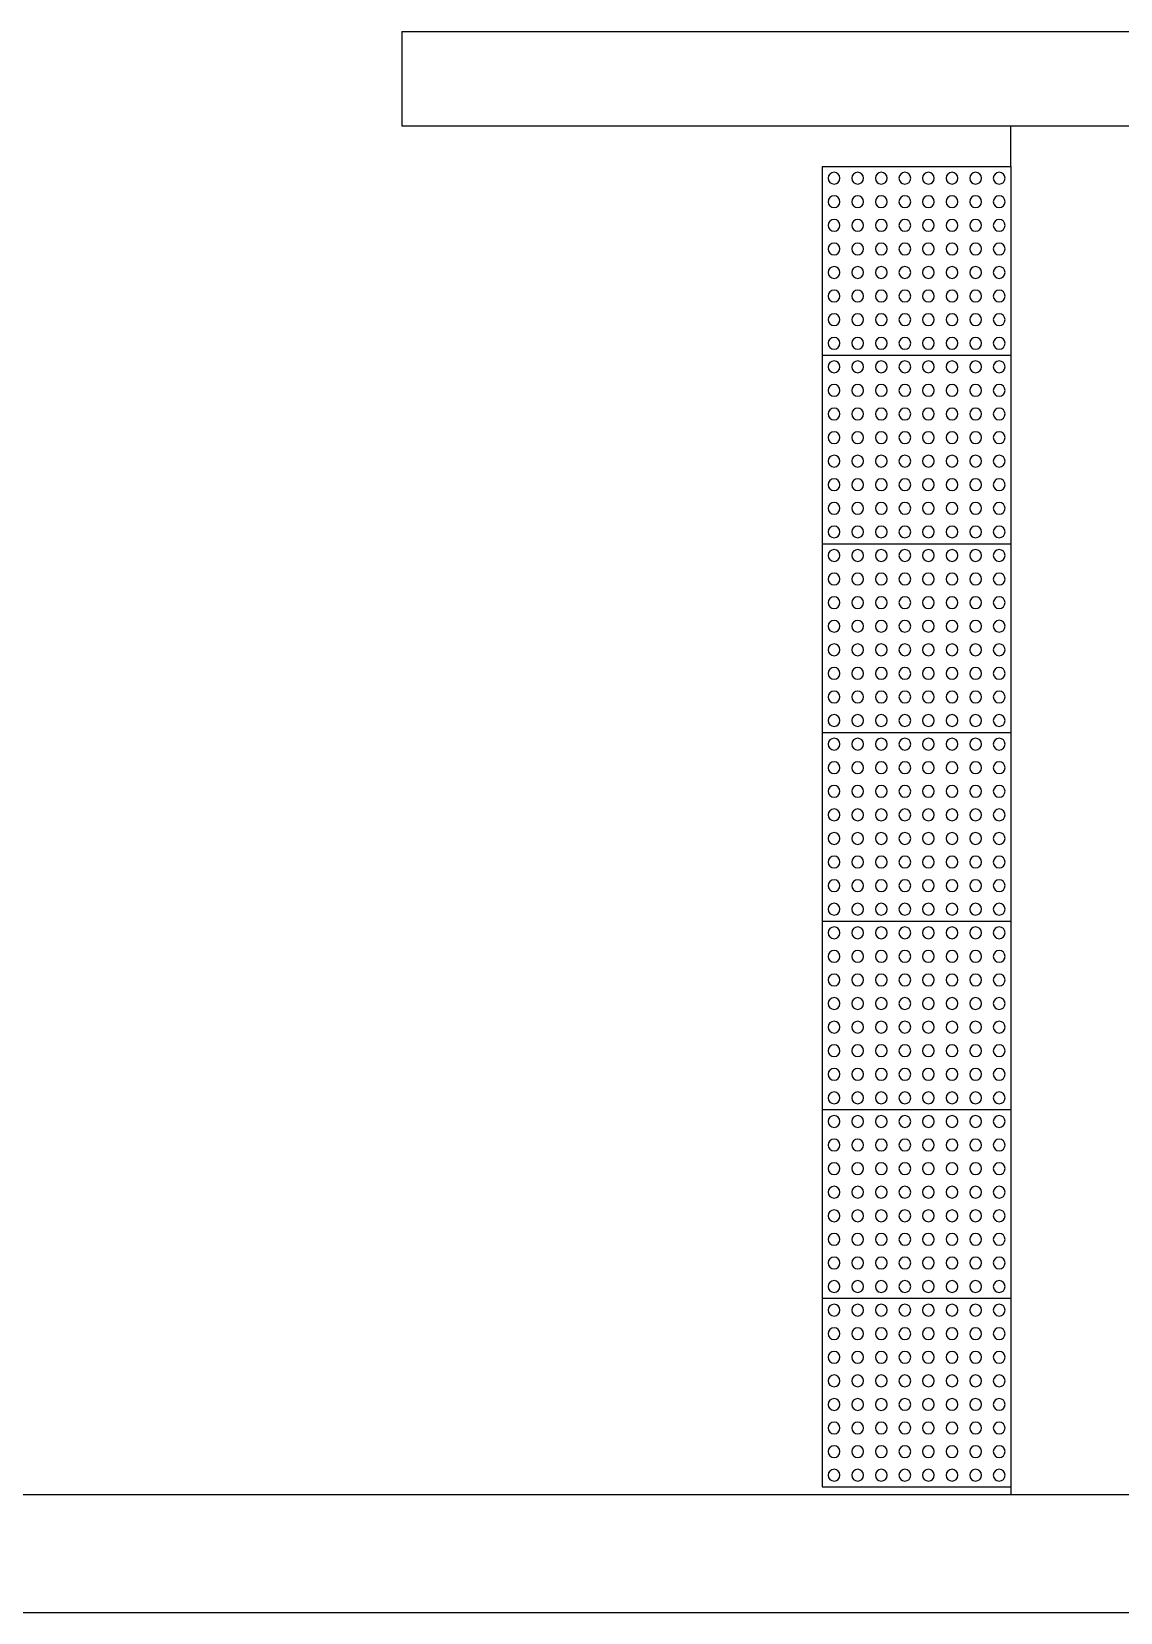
# Model space of a CAD drawing. Header units: millimetres. Extents: x 2308 to 2568, y 1142 to 1238.
# Drawn here: x 2424.848 to 2427.156, y 1211.995 to 1215.346 of the extents above; entities that cross this region are included whole.
import ezdxf

# ---------------------------------------------------------------- set-up
doc = ezdxf.new("R2010")
doc.units = ezdxf.units.MM
doc.layers.add('ALV', color=2, linetype='Continuous')
doc.layers.add('AR-PIS', color=1, linetype='Continuous')

# ---------------------------------------------------------------- blocks, each defined once
blk = doc.blocks.new('piso podotactil')
for p, q in [((1, 1.4), (1, 1)), ((1.4, 1.4), (1, 1.4)), ((1.4, 1.4), (1.4, 1)), ((1.4, 1), (1, 1))]:
    blk.add_line(p, q)
for centre in [(1.025, 1.375), (1.075, 1.375), (1.125, 1.375), (1.175, 1.375), (1.225, 1.375), (1.275, 1.375), (1.325, 1.375), (1.375, 1.375), (1.025, 1.325), (1.075, 1.325), (1.125, 1.325), (1.175, 1.325), (1.225, 1.325), (1.275, 1.325), (1.325, 1.325), (1.375, 1.325), (1.025, 1.275), (1.075, 1.275), (1.125, 1.275), (1.175, 1.275), (1.225, 1.275), (1.275, 1.275), (1.325, 1.275), (1.375, 1.275), (1.025, 1.225), (1.075, 1.225), (1.125, 1.225), (1.175, 1.225), (1.225, 1.225), (1.275, 1.225), (1.325, 1.225), (1.375, 1.225), (1.025, 1.175), (1.075, 1.175), (1.125, 1.175), (1.175, 1.175), (1.225, 1.175), (1.275, 1.175), (1.325, 1.175), (1.375, 1.175), (1.025, 1.125), (1.075, 1.125), (1.125, 1.125), (1.175, 1.125), (1.225, 1.125), (1.275, 1.125), (1.325, 1.125), (1.375, 1.125), (1.025, 1.075), (1.075, 1.075), (1.125, 1.075), (1.175, 1.075), (1.225, 1.075), (1.275, 1.075), (1.325, 1.075), (1.375, 1.075), (1.025, 1.025), (1.075, 1.025), (1.125, 1.025), (1.175, 1.025), (1.225, 1.025), (1.275, 1.025), (1.325, 1.025), (1.375, 1.025)]:
    blk.add_circle(centre, 0.0125)

msp = doc.modelspace()

# ---------------------------------------------------------------- linework, layer by layer
at = {"layer": 'ALV'}
for p, q in [((2425.6326, 1215.3464), (2429.6341, 1215.3464)), ((2425.6326, 1215.3464), (2425.6326, 1215.1464)), ((2425.6326, 1215.1464), (2429.6341, 1215.1464)), ((2324.4718, 1212.2448), (2546.4313, 1212.2448)), ((2324.4718, 1211.9948), (2546.4813, 1211.9948))]:
    msp.add_line(p, q, dxfattribs=at)
at = {"layer": 'AR-PIS'}
for p, q in [((2426.9242, 1215.0607), (2426.9242, 1215.1464)), ((2426.9242, 1212.2607), (2426.9242, 1212.2457))]:
    msp.add_line(p, q, dxfattribs=at)

# ---------------------------------------------------------------- block references
at = {"layer": 'AR-PIS', "xscale": -1, "rotation": 8.797355380174565e-05}
for p in [(2427.9242, 1213.6607), (2427.9242, 1213.2607), (2427.9242, 1212.8607), (2427.9242, 1212.4607), (2427.9242, 1212.0607), (2427.9242, 1211.6607), (2427.9242, 1211.2607)]:
    msp.add_blockref('piso podotactil', p, dxfattribs=at)

doc.saveas('drawing.dxf')
